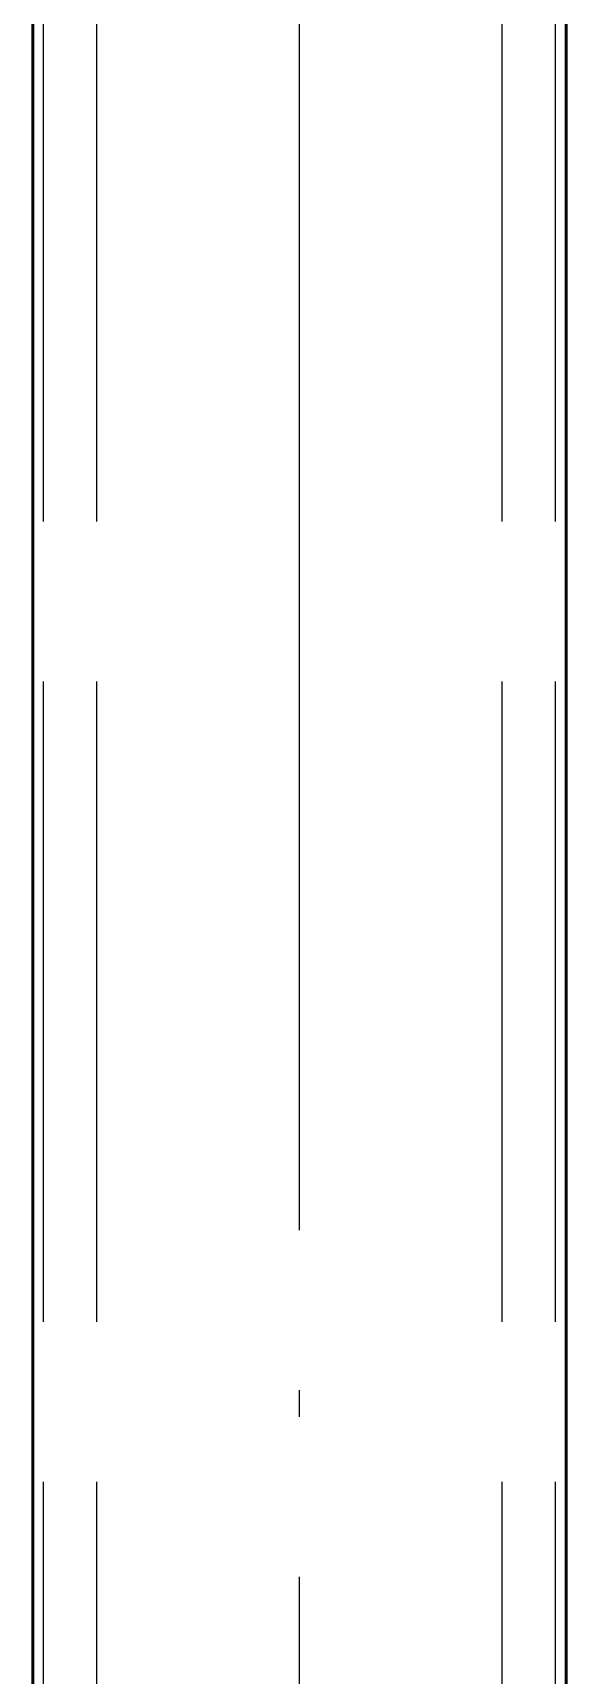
# Model space of a CAD drawing. Header units: millimetres. Extents: x 0 to 594, y 0 to 420.
# Drawn here: x 207.65 to 210.15, y 339.41 to 347.11 of the extents above; entities that cross this region are included whole.
import ezdxf

# ---------------------------------------------------------------- set-up
doc = ezdxf.new("R2010")
doc.units = ezdxf.units.MM
doc.linetypes.add('ISO02-TRAZOS', pattern=[3.75, 3, -0.75])
doc.linetypes.add('ISO04-TRAZO-PUNTO', pattern=[7.625, 6, -0.75, 0.125, -0.75])
for name, color, linetype, lineweight in [('01-VISIBLE', 7, 'CONTINUOUS', 50), ('02-OCULTA', 4, 'ISO02-TRAZOS', 25), ('03-EJE', 1, 'ISO04-TRAZO-PUNTO', 25)]:
    doc.layers.add(name, color=color, linetype=linetype, lineweight=lineweight)

msp = doc.modelspace()

# ---------------------------------------------------------------- linework, layer by layer
at = {"layer": '01-VISIBLE'}
for p, q in [((207.6497, 349.5161), (207.6497, 339.195)), ((210.1497, 349.5161), (210.1497, 312.035))]:
    msp.add_line(p, q, dxfattribs=at)
at = {"layer": '02-OCULTA'}
for p, q in [((207.6997, 262.32), (207.6997, 350.6561)), ((207.9497, 262.32), (207.9497, 350.6561)), ((209.8497, 262.32), (209.8497, 350.6561)), ((210.0997, 262.32), (210.0997, 350.6561))]:
    msp.add_line(p, q, dxfattribs=at)
at = {"layer": '03-EJE'}
msp.add_line((208.8997, 250), (208.8997, 357.2761), dxfattribs=at)

doc.saveas('drawing.dxf')
